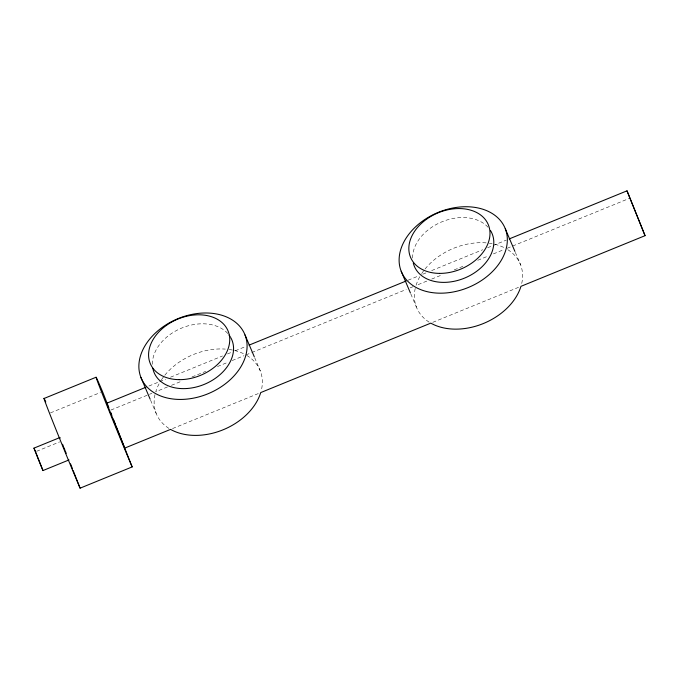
<?xml version="1.0" encoding="UTF-8"?>
<svg xmlns="http://www.w3.org/2000/svg" width="679" height="679" viewBox="0 0 679 679"><rect width="100%" height="100%" fill="white"/><g stroke="black" fill="none" stroke-linecap="round" stroke-linejoin="round"><path stroke-width="0.51" stroke-dasharray="3.4 2.55" d="M50.484 412.883L100.568 392.437M148.922 386.02L158.742 382.014M159.718 381.615L165.608 379.205M170.522 377.201L222.551 355.957M227.457 353.954L231.386 352.35M235.316 350.746L246.112 346.341M408.096 280.206L418.892 275.801M422.822 274.197L426.743 272.593M431.657 270.59L482.701 249.745M487.615 247.742L506.262 240.128M110.915 410.057L151.858 393.336M167.518 386.945L155.754 391.749A56.221 40.443 -23 0 1 160.965 380.571M171.439 385.341L182.218 380.944M192.013 376.947L205.737 371.345M217.492 366.541L228.271 362.136M232.193 360.541L243.948 355.737M245.908 354.939L250.797 352.944M251.773 352.545L406.229 289.483M410.141 287.888L413.07 286.691M426.785 281.098L416.006 285.494A56.221 40.443 -23 0 1 421.209 274.324M431.683 279.094L441.486 275.088M454.226 269.894L463.044 266.287M477.744 260.286L488.524 255.89M493.421 253.887L504.2 249.49M507.137 248.285L629.263 198.429M36.53 451.348L59.659 441.902M172.525 428.593L258.758 393.387M432.769 322.338L519.002 287.132M515.319 252.367L520.538 264.666M410.812 293.922L416.439 307.163M254.667 357.672L260.286 370.912M150.568 400.169L156.187 413.418M507.816 249.685A56.221 40.443 -23 0 1 521.489 284.45M429.153 322.143A56.221 40.443 -23 0 1 415.251 288.32M421.71 273.544A56.221 40.443 -23 0 1 424.46 269.733M425.054 268.986A56.221 40.443 -23 0 1 488.422 243.107M489.364 243.235A56.221 40.443 -23 0 1 492.131 243.685M494.821 244.27A56.221 40.443 -23 0 1 505.303 248.217M246.749 355.423A56.221 40.443 -23 0 1 261.245 390.697M168.91 428.398A56.221 40.443 -23 0 1 155.007 394.575M161.466 379.799A56.221 40.443 -23 0 1 164.208 375.979M164.802 375.232A56.221 40.443 -23 0 1 225.326 349.091M229.112 349.481A56.221 40.443 -23 0 1 232.787 350.118M234.569 350.517A56.221 40.443 -23 0 1 244.185 354.014M412.645 258.045A42.166 30.334 -23 0 1 442.122 221.727A42.166 30.334 -23 0 1 488.057 227.261M152.393 364.3A42.166 30.334 -23 0 1 181.87 327.982A42.166 30.334 -23 0 1 227.813 333.508"/><path stroke-width="1.02" d="M44.033 398.488L96.079 377.235M509.208 238.923L627.014 190.833L645.05 235.672L520.963 286.334A56.221 40.443 -23 0 1 430.809 323.136L260.719 392.581A56.221 40.443 -23 0 1 170.565 429.391L124.741 448.098L106.705 403.258L145.977 387.225M249.057 345.136L406.127 281.013M68.995 459.938L42.964 470.564L37.812 458.07L33.95 448.14L59.973 437.514L60.134 438.04M45.773 401.985A56.221 0.747 67.8 0 0 53.208 422.61A56.221 0.747 67.8 0 0 80.097 488.167L132.15 466.923L116.007 425.894M106.705 403.258L107.579 405.007M33.95 448.14L35.563 451.739M505.278 228.713A56.221 40.443 -23 0 1 440.026 293.184A56.221 40.443 -23 0 1 414.377 227.983A56.221 40.443 -23 0 1 505.278 228.713L514.911 251.417M401.179 271.21L410.413 292.972M245.026 334.959A56.221 40.443 -23 0 1 179.774 399.439A56.221 40.443 -23 0 1 154.133 334.238A56.221 40.443 -23 0 1 245.026 334.959L254.26 356.721M140.926 377.465L150.161 399.227M645.05 235.672L627.014 190.833M65.209 450.822L66.245 453.343M63.834 447.444L64.87 449.982M62.561 444.278L63.52 446.655M108.827 407.629L102.529 391.63A56.221 0.747 67.8 0 0 102.079 393.319A56.221 0.747 67.8 0 0 132.15 466.923M110.694 412.382L111.831 415.276M113.351 419.138L115.252 423.968M70.523 463.833L72.441 468.697M73.205 470.649L80.097 488.167M35.936 452.681L42.964 470.564M490.476 230.478A42.166 30.334 -23 0 1 464.962 277.932A42.166 30.334 -23 0 1 413.29 263.053M230.741 337.582A42.166 30.334 -23 0 1 203.445 384.704A42.166 30.334 -23 0 1 152.826 368.332M229.095 335.07A42.166 30.334 -23 0 1 230.232 336.725M439.508 273.391A42.166 30.334 -23 0 0 488.447 225.038A42.166 30.334 -23 0 0 420.276 224.494A42.166 30.334 -23 0 0 439.508 273.391M179.264 379.646A42.166 30.334 -23 0 0 228.195 331.284A42.166 30.334 -23 0 0 160.023 330.741A42.166 30.334 -23 0 0 179.264 379.646"/></g></svg>
